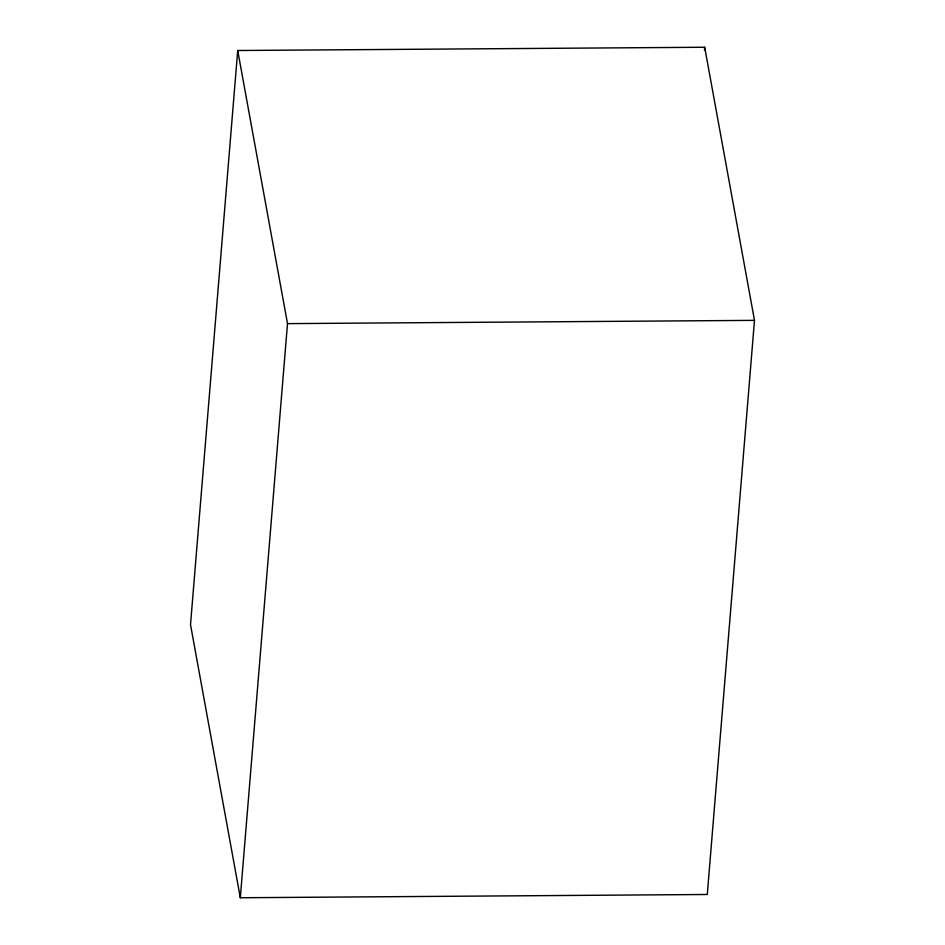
<?xml version="1.0" encoding="UTF-8"?>
<svg xmlns="http://www.w3.org/2000/svg" width="945" height="945" viewBox="0 0 945 945"><rect width="100%" height="100%" fill="white"/><g stroke="black" fill="none" stroke-linecap="round" stroke-linejoin="round"><path stroke-width="1.42" d="M237.715 50.51L190.512 624.633L240.313 897.75L707.285 894.49L754.488 320.367L704.686 47.25L237.715 50.51L287.504 323.627L240.313 897.75M704.45 50.191L704.686 47.25M287.504 323.627L754.488 320.367"/></g></svg>
